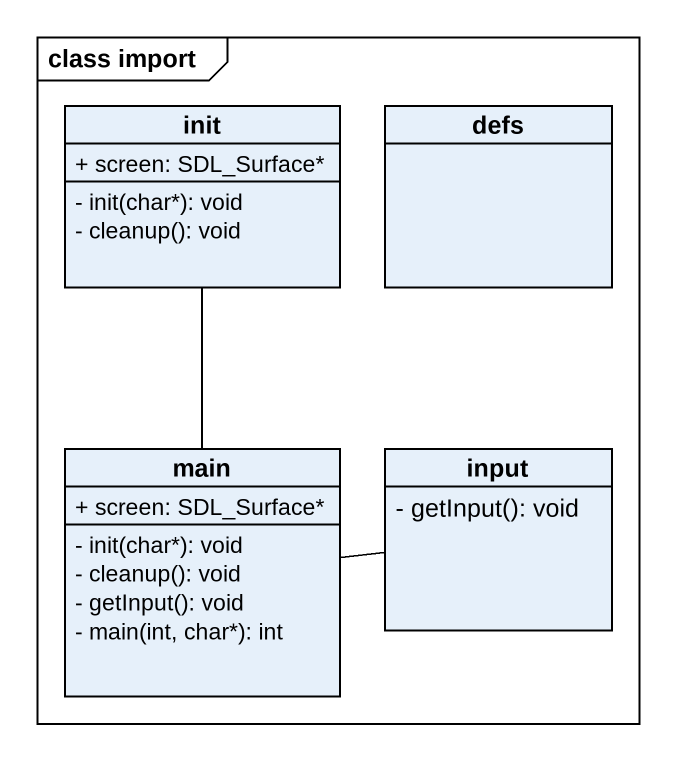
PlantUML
@startuml
mainframe class import
hide circle
hide empty members
skinparam classAttributeIconSize 0
class init {
  + screen: SDL_Surface*
  - init(char*): void
  - cleanup(): void
}
class defs
class main {
  + screen: SDL_Surface*
  - init(char*): void
  - cleanup(): void
  - getInput(): void
  - main(int, char*): int
}
class input {
  - getInput(): void
}
main -up- init
main -right- input
@enduml
